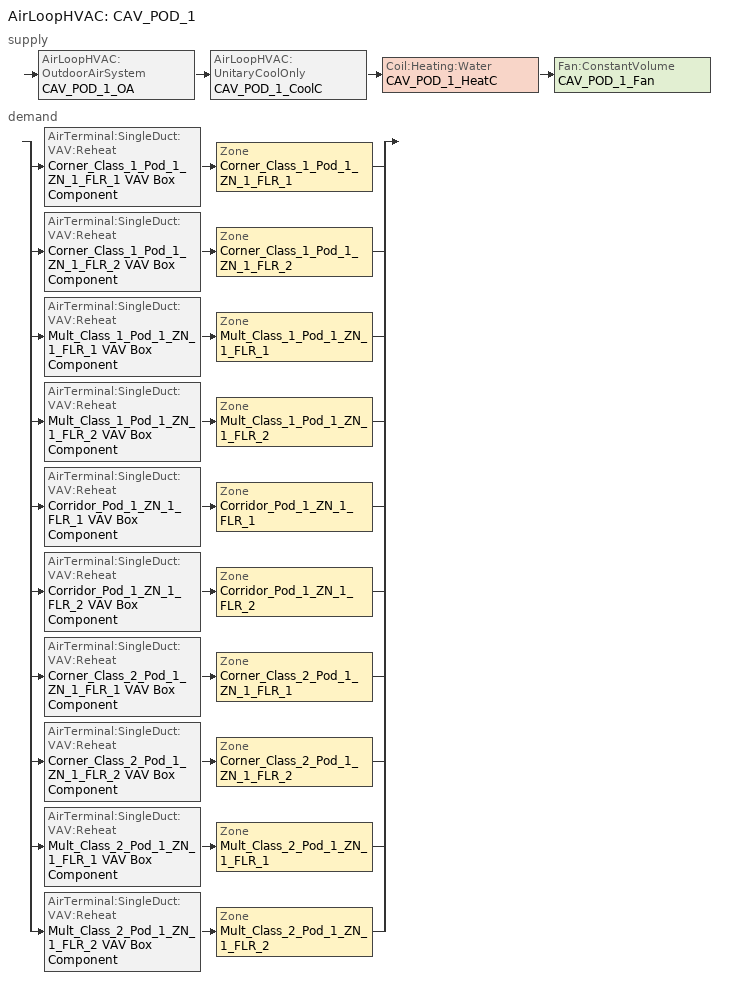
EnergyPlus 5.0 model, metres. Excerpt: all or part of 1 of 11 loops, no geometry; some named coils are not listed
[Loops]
AirLoopHVAC 'CAV_POD_1'
 supply: AirLoopHVAC:OutdoorAirSystem 'CAV_POD_1_OA' > AirLoopHVAC:UnitaryCoolOnly 'CAV_POD_1_CoolC' > Coil:Heating:Water 'CAV_POD_1_HeatC' > Fan:ConstantVolume 'CAV_POD_1_Fan'
 demand: split
  | AirTerminal:SingleDuct:VAV:Reheat 'Corner_Class_1_Pod_1_ZN_1_FLR_1 VAV Box Component' > Zone 'Corner_Class_1_Pod_1_ZN_1_FLR_1'
  | AirTerminal:SingleDuct:VAV:Reheat 'Corner_Class_1_Pod_1_ZN_1_FLR_2 VAV Box Component' > Zone 'Corner_Class_1_Pod_1_ZN_1_FLR_2'
  | AirTerminal:SingleDuct:VAV:Reheat 'Mult_Class_1_Pod_1_ZN_1_FLR_1 VAV Box Component' > Zone 'Mult_Class_1_Pod_1_ZN_1_FLR_1'
  | AirTerminal:SingleDuct:VAV:Reheat 'Mult_Class_1_Pod_1_ZN_1_FLR_2 VAV Box Component' > Zone 'Mult_Class_1_Pod_1_ZN_1_FLR_2'
  | AirTerminal:SingleDuct:VAV:Reheat 'Corridor_Pod_1_ZN_1_FLR_1 VAV Box Component' > Zone 'Corridor_Pod_1_ZN_1_FLR_1'
  | AirTerminal:SingleDuct:VAV:Reheat 'Corridor_Pod_1_ZN_1_FLR_2 VAV Box Component' > Zone 'Corridor_Pod_1_ZN_1_FLR_2'
  | AirTerminal:SingleDuct:VAV:Reheat 'Corner_Class_2_Pod_1_ZN_1_FLR_1 VAV Box Component' > Zone 'Corner_Class_2_Pod_1_ZN_1_FLR_1'
  | AirTerminal:SingleDuct:VAV:Reheat 'Corner_Class_2_Pod_1_ZN_1_FLR_2 VAV Box Component' > Zone 'Corner_Class_2_Pod_1_ZN_1_FLR_2'
  | AirTerminal:SingleDuct:VAV:Reheat 'Mult_Class_2_Pod_1_ZN_1_FLR_1 VAV Box Component' > Zone 'Mult_Class_2_Pod_1_ZN_1_FLR_1'
  | AirTerminal:SingleDuct:VAV:Reheat 'Mult_Class_2_Pod_1_ZN_1_FLR_2 VAV Box Component' > Zone 'Mult_Class_2_Pod_1_ZN_1_FLR_2'
[Fan:ConstantVolume]
CAV_POD_1_Fan: Availablility Schedule=HVACOperationSchd; Fan Efficiency=0.6006; Pressure Rise=1109.648; Maximum Flow Rate=AUTOSIZE; Motor Efficiency=0.924; Motor In Airstream Fraction=1
[Coil:Cooling:DX:TwoSpeed]
CAV_POD_1_CoolC DXCoil: Availability Schedule=ALWAYS_ON; Rated High Speed Total Cooling Capacity {W}=AUTOSIZE; Rated High Speed Sensible Heat Ratio=AUTOSIZE; Rated High Speed COP=3.23372; Rated High Speed Air Flow Rate {m3/s}=AUTOSIZE; Total Cooling Capacity Function of Temperature Curve=Measured_CoolCStandard10Ton_CapFT; Total Cooling Capacity Function of Flow Fraction Curve=Measured_CoolCStandard10Ton_CapFF; Energy Input Ratio Function of Temperature Curve=Measured_CoolCStandard10Ton_EIRFT; Energy Input Ratio Function of Flow Fraction Curve=Measured_CoolCStandard10Ton_EIRFFF; Part Load Fraction Correlation Curve=No_PLR_Degredation; Rated Low Speed Total Cooling Capacity {W}=AUTOSIZE; Rated Low Speed Sensible Heat Ratio=AUTOSIZE; Rated Low Speed COP				Based on measured 13.96 EER without Evap Fan=3.28187; Rated Low Speed Air Flow Rate {m3/s}=AUTOSIZE; Low Speed Total Cooling Capacity Function of Temperature Curve=Measured_LowSpeedCoolCapLSFT; Low Speed Energy Input Ratio Function of Temperature Curve=Measured_LowSpeedCoolEIRLSFT
[Coil:Heating:Water]
CAV_POD_1_HeatC: Availablility Schedule=ALWAYS_ON; U-Factor Times Area Value {W/K}=AUTOSIZE; Maximum Water Flow Rate {m3/s}=AUTOSIZE; Coil Peformance input method=UFactorTimesAreaAndDesignWaterFlowRate; Nominal Capacity=AUTOSIZE; Design Inlet Water Temperature=82.2; Design Inlet Air Temperature=16.6; Design Outlet Water Temperature=71.1; Design Outlet Air Temperature=32.2
[AirTerminal:SingleDuct:VAV:Reheat] Availability Schedule=ALWAYS_ON; Maximum Air Flow Rate {m3/s}=AUTOSIZE; Zone Minimum Air Flow Input Method=Constant; Constant Minimum Air Flow Fraction=0.3; Maximum Hot Water or Steam Flow Rate {m3/s}=AUTOSIZE; Minimum Hot Water or Steam Flow Rate {m3/s}=0; Convergence Tolerance=0.001
Name | Reheat Coil
Corner_Class_1_Pod_1_ZN_1_FLR_1 VAV Box Component | Corner_Class_1_Pod_1_ZN_1_FLR_1 VAV Box Reheat Coil
Corner_Class_1_Pod_1_ZN_1_FLR_2 VAV Box Component | Corner_Class_1_Pod_1_ZN_1_FLR_2 VAV Box Reheat Coil
Corner_Class_2_Pod_1_ZN_1_FLR_1 VAV Box Component | Corner_Class_2_Pod_1_ZN_1_FLR_1 VAV Box Reheat Coil
Corner_Class_2_Pod_1_ZN_1_FLR_2 VAV Box Component | Corner_Class_2_Pod_1_ZN_1_FLR_2 VAV Box Reheat Coil
Corridor_Pod_1_ZN_1_FLR_1 VAV Box Component | Corridor_Pod_1_ZN_1_FLR_1 VAV Box Reheat Coil
Corridor_Pod_1_ZN_1_FLR_2 VAV Box Component | Corridor_Pod_1_ZN_1_FLR_2 VAV Box Reheat Coil
Mult_Class_1_Pod_1_ZN_1_FLR_1 VAV Box Component | Mult_Class_1_Pod_1_ZN_1_FLR_1 VAV Box Reheat Coil
Mult_Class_1_Pod_1_ZN_1_FLR_2 VAV Box Component | Mult_Class_1_Pod_1_ZN_1_FLR_2 VAV Box Reheat Coil
Mult_Class_2_Pod_1_ZN_1_FLR_1 VAV Box Component | Mult_Class_2_Pod_1_ZN_1_FLR_1 VAV Box Reheat Coil
Mult_Class_2_Pod_1_ZN_1_FLR_2 VAV Box Component | Mult_Class_2_Pod_1_ZN_1_FLR_2 VAV Box Reheat Coil
[Zone equipment]
Corner_Class_1_Pod_1_ZN_1_FLR_1: Corner_Class_1_Pod_1_ZN_1_FLR_1 VAV Box Component
Corner_Class_1_Pod_1_ZN_1_FLR_2: Corner_Class_1_Pod_1_ZN_1_FLR_2 VAV Box Component
Corner_Class_2_Pod_1_ZN_1_FLR_1: Corner_Class_2_Pod_1_ZN_1_FLR_1 VAV Box Component
Corner_Class_2_Pod_1_ZN_1_FLR_2: Corner_Class_2_Pod_1_ZN_1_FLR_2 VAV Box Component
Corridor_Pod_1_ZN_1_FLR_1: Corridor_Pod_1_ZN_1_FLR_1 VAV Box Component
Corridor_Pod_1_ZN_1_FLR_2: Corridor_Pod_1_ZN_1_FLR_2 VAV Box Component
Mult_Class_1_Pod_1_ZN_1_FLR_1: Mult_Class_1_Pod_1_ZN_1_FLR_1 VAV Box Component
Mult_Class_1_Pod_1_ZN_1_FLR_2: Mult_Class_1_Pod_1_ZN_1_FLR_2 VAV Box Component
Mult_Class_2_Pod_1_ZN_1_FLR_1: Mult_Class_2_Pod_1_ZN_1_FLR_1 VAV Box Component
Mult_Class_2_Pod_1_ZN_1_FLR_2: Mult_Class_2_Pod_1_ZN_1_FLR_2 VAV Box Component
[Sizing:Zone] Zone Cooling Design Supply Air Temperature {C}=12.8; Zone Heating Design Supply Air Temperature {C}=50; Zone Cooling Design Supply Air Humidity Ratio {kg-H20/kg-air}=0.0085; Zone Heating Design Supply Air Humidity Ratio {kg-H20/kg-air}=0.008; Cooling Design Air Flow Method {Flow/Zone | DesignDay | DesignDay}=DesignDay; Heating Design Air Flow Method {Flow/Zone | DesignDay}=DesignDay
Name | Outdoor Air Method | Outside Air Flow per Person {(m3/s)/person} | Outside Air Flow per Zone Floor Area {(m3/s)/m2}
Corner_Class_1_Pod_1_ZN_1_FLR_1; Corner_Class_1_Pod_1_ZN_1_FLR_2; Corner_Class_2_Pod_1_ZN_1_FLR_1; Corner_Class_2_Pod_1_ZN_1_FLR_2; Mult_Class_1_Pod_1_ZN_1_FLR_1; Mult_Class_1_Pod_1_ZN_1_FLR_2; Mult_Class_2_Pod_1_ZN_1_FLR_1; Mult_Class_2_Pod_1_ZN_1_FLR_2 | Flow/Person | 0.008
Corridor_Pod_1_ZN_1_FLR_1; Corridor_Pod_1_ZN_1_FLR_2 | Flow/Area |  | 0.0005
[ZoneControl:Thermostat] Control Type Schedule=Dual Zone Control Type Sched
Name | Zone | Control 1
Corner_Class_1_Pod_1_ZN_1_FLR_1 Thermostat | Corner_Class_1_Pod_1_ZN_1_FLR_1 | Corner_Class_1_Pod_1_ZN_1_FLR_1 DualSPSched
Corner_Class_1_Pod_1_ZN_1_FLR_2 Thermostat | Corner_Class_1_Pod_1_ZN_1_FLR_2 | Corner_Class_1_Pod_1_ZN_1_FLR_2 DualSPSched
Corner_Class_2_Pod_1_ZN_1_FLR_1 Thermostat | Corner_Class_2_Pod_1_ZN_1_FLR_1 | Corner_Class_2_Pod_1_ZN_1_FLR_1 DualSPSched
Corner_Class_2_Pod_1_ZN_1_FLR_2 Thermostat | Corner_Class_2_Pod_1_ZN_1_FLR_2 | Corner_Class_2_Pod_1_ZN_1_FLR_2 DualSPSched
Corridor_Pod_1_ZN_1_FLR_1 Thermostat | Corridor_Pod_1_ZN_1_FLR_1 | Corridor_Pod_1_ZN_1_FLR_1 DualSPSched
Corridor_Pod_1_ZN_1_FLR_2 Thermostat | Corridor_Pod_1_ZN_1_FLR_2 | Corridor_Pod_1_ZN_1_FLR_2 DualSPSched
Mult_Class_1_Pod_1_ZN_1_FLR_1 Thermostat | Mult_Class_1_Pod_1_ZN_1_FLR_1 | Mult_Class_1_Pod_1_ZN_1_FLR_1 DualSPSched
Mult_Class_1_Pod_1_ZN_1_FLR_2 Thermostat | Mult_Class_1_Pod_1_ZN_1_FLR_2 | Mult_Class_1_Pod_1_ZN_1_FLR_2 DualSPSched
Mult_Class_2_Pod_1_ZN_1_FLR_1 Thermostat | Mult_Class_2_Pod_1_ZN_1_FLR_1 | Mult_Class_2_Pod_1_ZN_1_FLR_1 DualSPSched
Mult_Class_2_Pod_1_ZN_1_FLR_2 Thermostat | Mult_Class_2_Pod_1_ZN_1_FLR_2 | Mult_Class_2_Pod_1_ZN_1_FLR_2 DualSPSched
[ThermostatSetpoint:DualSetpoint]
Name | Heating Setpoint Temperature Schedule | Cooling Setpoint Temperature Schedule
Corner_Class_1_Pod_1_ZN_1_FLR_1 DualSPSched; Corner_Class_1_Pod_1_ZN_1_FLR_2 DualSPSched; Corner_Class_2_Pod_1_ZN_1_FLR_1 DualSPSched; Corner_Class_2_Pod_1_ZN_1_FLR_2 DualSPSched; Mult_Class_1_Pod_1_ZN_1_FLR_1 DualSPSched; Mult_Class_1_Pod_1_ZN_1_FLR_2 DualSPSched; Mult_Class_2_Pod_1_ZN_1_FLR_1 DualSPSched; Mult_Class_2_Pod_1_ZN_1_FLR_2 DualSPSched | HTGSETP_SCH | CLGSETP_SCH
Corridor_Pod_1_ZN_1_FLR_1 DualSPSched; Corridor_Pod_1_ZN_1_FLR_2 DualSPSched | HTGSETP_SCH_BathCorrMechKitchen | CLGSETP_SCH_BathCorrMechKitchen
[SetpointManager:SingleZone:Reheat]
SupAirTemp CAV_POD_1: Control Variable=Temperature; Minimum Supply Air Temperature C=10; Maximum Supply Air Temperature C=50; Control Zone=Mult_Class_1_Pod_1_ZN_1_FLR_1; Setpoint Node or NodeList=CAV_POD_1 Supply Equipment Outlet Node
[Sizing:System]
CAV_POD_1: Type Of Load To Size On {Sensible}=Sensible; Design Outdoor Air Flow Rate {m3/s}=AUTOSIZE; Minimum System Air Flow Ratio=1; Preheat Design Temperature {C}=7; Preheat Design Humidity Ratio {kg-H2O/kg-air}=0.008; Precool Design Temperature {C}=12.8; Precool Design Humidity Ratio {kg-H2O/kg-air}=0.008; Central Cooling Design Supply Air Temperature {C}=12.8; Central Heating Design Supply Air Temperature {C}=16.7; Sizing Option {Coincident | NonCoincident}=NonCoincident; 100% Outdoor Air in Cooling {Yes | No}=No; 100% Outdoor Air in Heating {Yes | No}=No; Central Cooling Design Supply Air Humidity Ratio {kg-H2O/kg-air}=0.0085; Central Heating Design Supply Air Humidity Ratio {kg-H2O/kg-air}=0.008; Cooling Design Air Flow Method=DesignDay; Heating Design Air Flow Method=DesignDay
[Controller:OutdoorAir]
CAV_POD_1_OA_Controller: Minimum Outdoor Air Flow Rate {m3/s}=AUTOSIZE; Maximum Outdoor Air Flow Rate {m3/s}=AUTOSIZE; Economizer Control Type=DifferentialDryBulb; Economizer Control Action Type=ModulateFlow; Economizer Maximum Limit Dry-Bulb Temperature {C}=28; Economizer Maximum Limit Enthalpy {J/kg}=64000; Economizer Minimum Limit Dry-Bulb Temperature {C}=-100; Lockout Type=NoLockout; Minimum Limit Type=FixedMinimum; Minimum Outdoor Air Schedule=MinOA_Sched
[Controller:WaterCoil]
CAV_POD_1_HeatC_Controller: Control Variable {Temperature | HumidityRatio | TemperatureAndHumidityRatio | Flow}=Temperature; Action {Normal | Reverse}=Normal; Actuator Variable {FLOW}=Flow; Controller Convergence Tolerance {delta C} [Delta temp from setpoint]=0.0001; Maximum Actuated Flow {m3/s}=AUTOSIZE; Minimum Actuated Flow {m3/s}=0
[AirLoopHVAC]
CAV_POD_1: Design Supply Air Flow Rate {m3/s}=AUTOSIZE
[AirLoopHVAC:UnitaryCoolOnly]
CAV_POD_1_CoolC: Availablility Schedule=ALWAYS_ON; Cooling Coil=CAV_POD_1_CoolC DXCoil
[SetpointManager:MixedAir]
Name | Control Variable {Temperature} | Setpoint Node or NodeList | Control Variable
CAV_POD_1_CoolC SAT Manager | Temperature | CAV_POD_1_CoolC-CAV_POD_1_HeatCNode
CAV_POD_1_HeatC SAT Manager | Temperature | CAV_POD_1_HeatC-CAV_POD_1_FanNode
CAV_POD_1_OAMixed Air Temp Manager |  | CAV_POD_1_OA-CAV_POD_1_CoolCNode | Temperature
[Schedule:Compact]
ALWAYS_ON: Through: 12/31, For: AllDays, Until: 24:00, 1
CLGSETP_SCH: Temperature, Through: 6/30, For: SummerDesignDay, Until: 24:00, 24, For: WeekEnds Holidays WinterDesignDay, Until: 24:00, 27, For: AllOtherDays, Until: 06:00, 27, Until: 21:00, 24, Until: 24:00, 27, Through: 9/1, For: SummerDesignDay, Until: 24:00, 24, For: WeekEnds Holidays WinterDesignDay, Until: 24:00, 27, For: AllOtherDays, Until: 07:00, 27, Until: 18:00, 24, Until: 24:00, 27, Through: 12/31, For: SummerDesignDay, Until: 24:00, 24, For: WeekEnds Holidays WinterDesignDay, Until: 24:00, 27, For: AllOtherDays, Until: 06:00, 27, Until: 21:00, 24, Until: 24:00, 27
CLGSETP_SCH_BathCorrMechKitchen: Temperature, Through: 12/31, For: SummerDesignDay, Until: 06:00, 27, Until: 21:00, 24, Until: 24:00, 27, For: AllOtherDays, Until: 24:00, 27
HTGSETP_SCH: Temperature, Through: 6/30, For: WinterDesignDay, Until: 24:00, 21, For: WeekEnds Holidays SummerDesignDay, Until: 24:00, 16, For: AllOtherDays, Until: 06:00, 16, Until: 21:00, 21, Until: 24:00, 16, Through: 9/1, For: WinterDesignDay, Until: 24:00, 21, For: WeekEnds Holidays SummerDesignDay, Until: 24:00, 16, For: AllOtherDays, Until: 07:00, 16, Until: 18:00, 21, Until: 24:00, 16, Through: 12/31, For: WinterDesignDay, Until: 24:00, 21, For: WeekEnds Holidays SummerDesignDay, Until: 24:00, 16, For: AllOtherDays, Until: 06:00, 16, Until: 21:00, 21, Until: 24:00, 16
HTGSETP_SCH_BathCorrMechKitchen: Temperature, Through: 12/31, For: WinterDesignDay, Until: 06:00, 16, Until: 21:00, 21, Until: 24:00, 16, For: AllOtherDays, Until: 24:00, 16
HVACOperationSchd; MinOA_Sched: Through: 12/31, For: Weekdays SummerDesignDay, Until: 06:00, 0, Until: 21:00, 1, Until: 24:00, 0, For: AllOtherDays, Until: 24:00, 0
Dual Zone Control Type Sched: Through: 12/31, For: AllDays, Until: 24:00, 4
[Curve:Quadratic]
Name | Coefficient1 Constant | Coefficient2 ff | Coefficient3 ff**2 | Minimum Value of ff [0.776 = 10% extrapolation of 300 cfm/ton / 370 cfm/ton (ARI)] | Maximum Value of ff [1.197 = 10% extrapolation of 430 cfm/ton / 370 cfm/ton (ARI)] | Coefficient2 x | Coefficient3 x**2 | Minimum Value of x | Maximum Value of x
Measured_CoolCStandard10Ton_CapFF | 0.7685 | 0.2315 | 0 | 0.776 | 1.197
Measured_CoolCStandard10Ton_EIRFFF | 1.192 | -0.1917 | 0 | 0.776 | 1.197
No_PLR_Degredation | 1 |  |  |  |  | 0 | 0 | 0 | 1
[Curve:Biquadratic] Minimum Value of wb 	[52°F = 20% extrapolation (~5°F) below 57°F lowest measurement]=11.1; Maximum Value of wb  [85°F = 20% extrapolation (~5°F) above 80°F highest measurement]=29.4; Minimum Value of edb [50°F = 20% extrapolation (~10°F) below 60°F lowest measurement]=10; Maximum Value of edb	[122.5°F = 20% extrapolation (~10°F) above 112.5°F highest measurement]=50.3
Name | Coefficient1 Constant | Coefficient2 wb | Coefficient3 wb**2 | Coefficient4 edb | Coefficient5 edb**2 | Coefficient6 wb*edb
Measured_LowSpeedCoolCapLSFT | 0.4136 | 0.03105 | 0 | 0.006952 | -0.0002128 | 0
Measured_CoolCStandard10Ton_CapFT | 0.52357 | 0.03478 | 0 | -0.001915 | -0.00010838 | 0
Measured_LowSpeedCoolEIRLSFT | 1.1389 | -0.04518 | 0.0014298 | 0.006044 | 0.0006745 | -0.0012325
Measured_CoolCStandard10Ton_EIRFT | 0.9847 | -0.04285 | 0.0013562 | 0.009934 | 0.0006398 | -0.001169
